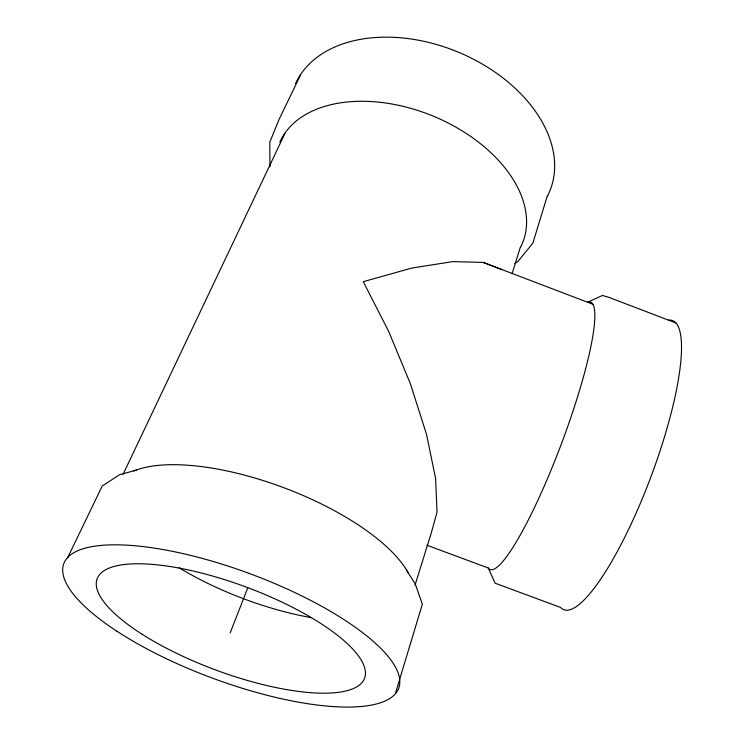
<?xml version="1.0" encoding="UTF-8"?>
<svg xmlns="http://www.w3.org/2000/svg" width="744" height="744" viewBox="0 0 744 744"><rect width="100%" height="100%" fill="white"/><g stroke="black" fill="none" stroke-linecap="round" stroke-linejoin="round"><path stroke-width="1.12" d="M395.436 693.371L422.341 604.174L415.329 584.133L406.429 570.034M547.212 196.165L532.909 243.028L517.824 261.572L514.848 263.385M415.05 585.091L431.222 533.197L437.044 512.049L435.584 478.346L426.517 434.357L410.39 383.774L388.61 331.247L363.277 281.688L411.897 268.035L452.761 261.628L483.219 262.409L593.005 304.324M512.039 273.848L520.335 247.222M230.156 632.949L247.78 587.807M123.113 474.254L284.952 133.427M67.574 557.842L102.216 486.037L119.468 474.765L136.375 470.096M300.641 74.744L278.87 119.868L269.784 142.216L269.97 166.823M426.879 545.203L488.278 567.998L495.076 583.175L560.595 607.467A154.445 34.745 -69.4 0 0 650.814 477.109A154.445 34.745 -69.4 0 0 668.661 320.097M676.119 323.054L608.964 297.386L602.417 295.461L587.444 302.343A142.774 22.469 -69.4 0 1 562.334 441.35A142.774 22.469 -69.4 0 1 488.278 567.998M483.219 262.409L501.93 269.691M311.364 617.669A158.267 59.046 20.7 0 1 179.192 567.83M133.818 470.999A158.267 59.046 20.7 0 1 283.111 487.441A158.267 59.046 20.7 0 1 408.428 573.373M279.846 142.141A131.409 83.626 22.2 0 1 437.212 117.822A131.409 83.626 22.2 0 1 520.521 247.287M295.535 83.626A138.021 93.465 22.5 0 1 463.094 54.219A138.021 93.465 22.5 0 1 547.389 196.23M142.15 634.269A142.69 44.184 20.4 0 0 362.867 681.467A142.69 44.184 20.4 0 0 187.46 569.755A142.69 44.184 20.4 0 0 142.15 634.269M117.04 631.312A178.662 55.474 20.4 0 0 395.659 693.455A178.662 55.474 20.4 0 0 180.904 553.136A178.662 55.474 20.4 0 0 117.04 631.312"/></g></svg>
